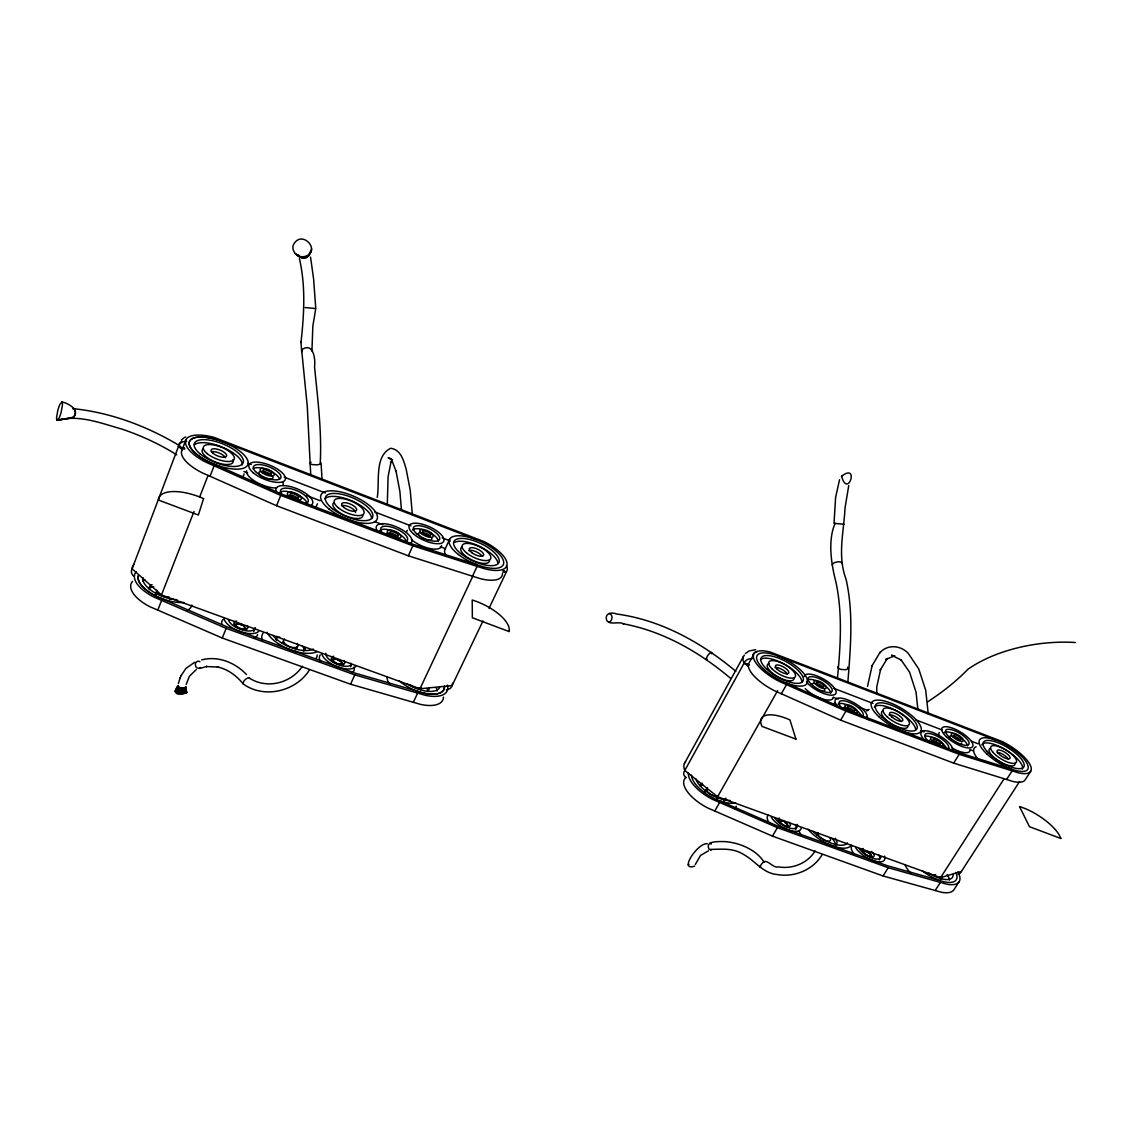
<?xml version="1.0" encoding="UTF-8"?>
<svg xmlns="http://www.w3.org/2000/svg" width="1132" height="1132" viewBox="0 0 1132 1132"><rect width="100%" height="100%" fill="white"/><g stroke="black" fill="none" stroke-linecap="round" stroke-linejoin="round"><path stroke-width="1.5" d="M837.553 677.205C840.538 645.481 842.675 613.162 835.841 581.664C831.001 563.34 827.761 539.992 835.161 523.182M847.854 682.214C850.528 648.042 853.698 613.289 846.099 579.372C837.185 555.685 843.878 532.21 844.996 508.169L848.731 485.6M300.985 342.529C304.084 314.555 305.824 286.453 299.428 258.648M377.225 497.344C379.956 482.685 374.041 456.111 390.809 448.23C401.068 449.899 403.6 460.554 406.119 468.973L410.223 490.241L412.345 514.635M867.508 686.445L872.149 665.559M175.262 690.86L175.885 690.463C183.695 677.148 167.112 697.001 182.309 693.803L182.747 687.945C186.525 688.369 185.492 684.167 185.775 689.699M306.149 257.728L306.39 256.228C320.186 249.917 303.121 231.013 294.603 242.842C287.273 251.785 305.47 265.114 310.041 253.342M180.766 693.732L181.728 687.888L182.747 687.945M308.371 255.959L311.611 249.04M711.603 653.872L711.759 653.192A3.92 1.203 -53.9 0 0 711.137 652.414L709.24 653.744A4.599 1.415 -53.9 0 0 707.217 656.404L706.227 658.824A3.92 1.203 -53.9 0 0 706.877 659.588L707.415 659.362M707.387 843.736C698.359 842.095 677.941 871.852 694.624 866.122M179.252 693.52L180.724 687.761L181.728 687.888M178.375 683.53L180.214 677.658M186.186 684.464L189.412 676.243L196.26 669.592M177.837 693.208L179.776 687.548L180.724 687.761M695.246 864.579L700.524 855.424L708.448 850.797M839.534 479.756L835.6 497.486L834.029 523.366L844.062 524.215M181.771 450.635L185.719 440.249M482.996 620.916L452.121 685.567L419.986 688.78L161.48 594.993L194.025 511.438M199.77 496.707L208.076 475.412M443.475 697.1A32.22 14.773 24.7 0 1 420.764 704.444L350.566 684.223L222.24 638.024L157.815 610.12L161.607 600.385L153.825 597.017A34.073 15.339 20.5 0 1 136.222 571.731M502.467 573.33A33.309 12.99 25.1 0 1 480.095 578.608L408.341 555.826L276.519 505.721L210.043 476.275L214.118 465.818L206.066 462.266A35.262 13.485 21.6 0 1 185.676 440.405A35.262 13.485 21.6 0 1 214.273 437.461L484.128 541.62A33.394 12.848 25.1 0 1 507.065 563.863A33.394 12.848 25.1 0 1 484.708 568.788L412.84 545.808L280.75 495.392L214.118 465.818M390.625 462.747L391.049 461.686L388.092 476.728L387.3 503.811M222.24 638.024L226.188 628.387L354.769 674.87L425.094 695.26A32.304 14.645 24.8 0 0 447.381 685.2M276.519 505.721L280.75 495.392M176.649 692.798L178.983 687.28L178.049 685.992M181.134 675.592L185.889 668.474L194.633 662.277M180.016 678.11L181.346 675.097M350.566 684.223L354.769 674.87M408.341 555.826L412.84 545.808M449.715 539.044L445.244 548.794A29.63 11.561 25.1 0 0 445.796 555.529M413.336 702.293L417.651 693.095M472.497 576.188L477.11 566.354M419.986 688.78L472.766 576.273M489.024 608.294L506.329 572.028A6.792 6.198 6.4 0 0 506.4 565.632M175.743 692.331L178.375 686.968M182.309 693.803L186.539 692.841L185.733 687.011M307.395 256.978L308.413 255.011M311.937 351.076L312.842 326.058L315.771 308.512L313.578 278.727L310.536 257.091M175.191 691.822L178.007 686.629M684.436 763.449L743.342 656.659M753.488 654.89L748.464 663.96A32.05 11.9 29.2 0 0 774.189 690.577L840.623 720.15L953.682 763.124L1012.857 781.448A31.71 10.924 31.6 0 0 1025.125 779.891L1030.658 771.345M764.072 862.216C756.657 849.877 739.012 842.307 724.027 841.571C718.919 841.684 704.543 840.468 709.156 849.41C721.848 849.368 732.871 847.486 744.375 854.915C755.539 861.311 763.124 873.225 776.991 874.512C794.254 877.64 813.3 869.928 822.2 854.547M685.624 761.765A30.988 13.315 29.6 0 0 684.789 770.453L717.589 796.758L777.656 690.619M685.907 777.458A31.059 13.556 29.7 0 0 707.84 808.007L714.787 811.021L719.655 802.461L777.429 827.662L888.224 867.72L946.578 884.149A30.819 12.367 32.6 0 0 957.856 871.965M781.335 693.746L786.514 684.619L845.929 711.108L959.172 754.337L1018.418 772.831A31.781 10.811 31.5 0 0 1030.078 764.765A31.781 10.811 31.5 0 0 1002.726 741.771L770.156 652.018A32.135 11.759 29.1 0 0 753.714 658.598A32.135 11.759 29.1 0 0 779.354 681.436L786.514 684.619M838.02 666.493L838.218 668.092A5.618 2.236 4.7 0 0 841.189 669.422L845.179 669.705A4.839 1.924 4.7 0 0 847.854 668.757L847.642 667.158M175.021 691.327L177.894 686.303M714.787 811.021L772.463 836.138L777.429 827.662M840.623 720.15L845.929 711.108M879.691 652.966C887.332 644.066 900.449 645.084 908.288 653.376L918.76 668.984L925.735 690.407L928.24 713.952M871.739 666.239L880.229 652.06M309.036 254.714L311.13 251.29M772.463 836.138L883.059 875.956L888.224 867.72M953.682 763.124L959.172 754.337M717.589 796.758L940.579 877.654L1004.112 778.745M883.059 875.956L935.173 890.502L940.395 882.394M1006.574 779.495L1012.135 770.85M958.238 874.428A6.212 5.108 -12.9 0 0 961.436 871.371L1019.621 781.476M959.115 881.701L953.908 889.738A30.748 12.48 32.6 0 1 941.357 892.242L935.173 890.502M815.097 850.939C807.739 863.277 792.301 869.362 778.349 866.871C773.029 868.668 766.93 858.028 762.869 862.556C762.133 863.15 757.959 868.697 760.647 866.56M309.418 670.059C295.877 691.369 264.336 699.137 243.38 684.068C236.616 675.861 228.607 669.564 217.344 666.847L218.037 667.031L206.165 666.536L206.958 666.451C203.265 667.045 195.779 671.276 195.327 664.668C195.058 662.277 197.874 660.069 199.925 661.739M302.485 666.21C290.655 683.714 266.091 689.515 248.644 677.629C246.04 678.45 242.998 680.884 243.04 683.799M841.854 563.566C842.265 560.17 831.596 562.123 832.303 565.236M745.351 653.574L749.228 650.9L755.709 649.74M711.49 849.75L710.599 850.33M181.389 439.952L184.007 437.886M688.129 865.018L688.935 864.523M200.633 667.569L199.26 668.46M311.059 462.224L310.083 463.059L310.791 475.27M72.83 408.624C110.54 412.402 147.528 426.297 179.988 445.951M184.799 437.362L185.69 436.98M894.761 655.782L885.592 659.517L887.332 658.414L880.201 670.172L880.597 669.493L876.748 686.94L876.776 693.916M940.579 877.654L961.436 871.385M297.079 255.266L301.65 256.936L306.39 256.228M735.842 671.318C701.798 642.778 661.215 619.94 616.629 614.011C612.171 612.016 605.21 613.006 606.327 619.091C608.011 626.194 618.794 620.831 623.576 623.845L622.968 623.732C663.295 631.189 699.732 652.244 730.734 678.464M608.931 622.246C612.653 621.44 613.233 614.237 609.285 613.431M61.92 401.987L60.01 404.138A9.806 1.939 -76 0 0 57.831 410.364L56.628 417.029A8.929 1.769 -76 0 0 57.124 420.269L72.406 417.708C81.334 411.142 68.868 403.176 61.92 401.987A8.943 1.769 -76 0 1 62.416 405.199L61.213 411.921A9.806 1.939 -76 0 1 59.02 418.175L57.124 420.269M201.694 659.899C217.938 655.555 235.286 662.588 246.493 674.559M176.691 454.852C159.754 444.084 141.359 435.763 122.412 429.24C101.498 423.41 79.481 414.397 57.633 420.17L72.957 417.736M502.962 572.141L506.329 572.028L503.514 570.868M315.46 308.512L305.215 307.564M709.821 843.184L711.264 844.104M893.657 655.909L891.549 655.202L901.511 660.211L900.817 659.489L909.604 672.252L916.043 692.19L917.811 708.873M390.554 458.573L388.078 457.724L391.714 460.031M939.249 880.328L887.332 865.697L777.118 825.836L719.641 800.749M1010.834 768.897L958.139 752.44L845.491 709.424L786.386 683.063M476.629 564.599L412.699 544.138L281.344 493.962L215.066 464.559A31.342 11.985 21.6 0 1 189.355 441.834A31.342 11.985 21.6 0 1 222.353 441.664L476.317 539.653M178.983 687.28L179.776 687.548M749.016 664.824L744.134 663.097A31.894 11.787 29.1 0 1 744.432 655.187M184.672 448.654L178.488 446.461L132.09 568.802A7.047 6.085 11 0 0 134.213 576.528M248.007 463.243L251.304 464.502M284.217 477.152L325.365 492.972M374.749 511.947L410.944 525.856M442.216 537.87L450.451 541.039M833.506 688.228L872.928 703.382M915.647 719.796L941.923 729.899M971.497 741.262L978.062 743.795M184.643 448.824L178.488 446.461A35.021 13.499 21.5 0 1 181.997 441.197M243.932 471.535L247.682 472.964M306.645 495.547L320.172 500.726M374.536 521.555L382.772 524.71M440.32 546.742L445.371 548.68M503.033 570.769L506.329 572.028M749.087 664.993L744.134 663.097L684.789 770.453A6.367 5.25 -16.2 0 0 686.303 777.642M833.237 697.227L838.189 699.123M859.641 707.344L867.89 710.5M920.684 730.72L923.981 731.979M970.195 749.681L973.492 750.941M777.726 655.937L996.57 740.37M157.815 610.12L150.032 606.78A33.988 15.466 20.4 0 1 132.543 581.409M719.655 802.461L712.679 799.433A31.13 13.443 29.7 0 1 688.412 773.085M161.607 600.385L226.188 628.387M210.043 476.275L202.02 472.737A35.163 13.641 21.5 0 1 184.106 447.748M299.258 256.384L301.805 257.813M295.268 253.667L300.489 257.134M72.363 417.722L71.896 417.368A4.74 2.137 -83.6 0 0 75.278 413.123A4.74 2.137 -83.6 0 0 72.731 408.652M301.65 256.936L303.263 258.153M748.252 666.224L744.134 663.097A6.58 5.561 -20.5 0 1 752.2 658.753M249.167 677.672L249.592 678.408M182.507 449.814L178.488 446.461A7.259 6.495 14.1 0 1 186.738 441.593M161.48 594.993L132.09 568.802A33.946 15.169 20.4 0 1 133.845 564.458M186.044 691.383L186.78 692.374M298.565 254.955L299.372 256.157M301.706 351.84L300.971 342.02M391.983 459.96L391.304 458.885L396.172 471.605L395.931 470.671L399.865 491.345L401.478 510.122M304.084 256.879L304.749 258.124M185.62 686.685L186.61 691.878M185.577 687.322L186.539 692.841M321.049 462.804L321.997 478.822M185.167 687.577L185.931 693.237M184.53 687.775L184.969 693.548M183.709 687.902L183.738 693.732M1075.4 642.509A103.21 53.558 -7.7 0 0 967.874 669.309A235.796 113.695 -13.2 0 1 927.83 701.727M452.446 683.289A32.12 14.461 24.8 0 1 452.121 685.567A6.594 5.83 7.9 0 1 446.291 689.756M351.656 664.456A14.136 6.481 23.4 0 1 336.529 664.102A14.136 6.481 23.4 0 1 325.903 653.306M344.156 660.805A7.216 3.325 23.4 0 1 341.609 664.583A7.216 3.325 23.4 0 1 332.652 660.706A7.216 3.325 23.4 0 1 333.657 656.277M353.92 667.045A18.678 8.631 23.4 0 1 351.415 673.158M321.049 662.178A18.678 8.631 23.4 0 1 320.285 654.862M355.703 666.507A18.706 8.589 23.4 0 1 337.944 666.96A18.706 8.589 23.4 0 1 321.884 654.239M351.033 663.281A14.122 6.495 23.4 0 1 350.623 666.734M331.237 659.432A7.216 3.325 23.4 0 1 335.539 659.333M337.294 659.857A7.216 3.325 23.4 0 1 343.449 664.725M332.709 661.753A4.429 2.038 23.4 0 1 332.921 661.258M340.973 664.739A4.429 2.038 23.4 0 1 340.774 665.234M170.423 598.828A8.009 3.651 20.4 0 1 169.489 599.451M156.343 595.022A8.009 3.651 20.4 0 1 157.136 591.428M142.759 581.169A25.3 11.476 20.4 0 1 144.938 579.994M177.059 599.748A25.357 11.405 20.5 0 1 152.877 591.583A25.357 11.405 20.5 0 1 143.014 577.645M191.789 605.054A30.239 13.754 20.4 0 1 186.709 610.629M183.95 602.465A30.323 13.641 20.5 0 1 152.452 594.201A30.323 13.641 20.5 0 1 138.288 576.047M149.113 588.654A15.961 7.259 20.4 0 1 153.754 586.8M169.177 597.116A8.009 3.637 20.4 0 1 160.73 595.107A8.009 3.637 20.4 0 1 156.768 590.197M149.353 589.531A15.975 7.245 20.4 0 1 152.098 584.65M296.782 647.15A7.811 3.608 22.6 0 1 295.848 649.74M282.293 643.259A7.811 3.608 22.6 0 1 283.439 641.731M262.383 640.344A29.489 13.598 22.6 0 1 263.148 633.071M317.215 655.004A29.489 13.598 22.6 0 1 316.097 658.371M317.243 651.523A29.559 13.485 22.6 0 1 290.089 649.655A29.559 13.485 22.6 0 1 266.982 632.279M313.366 649.032A24.72 11.278 22.6 0 1 292.721 648.183A24.72 11.278 22.6 0 1 272.939 635.406M305.414 647.914A15.579 7.16 22.6 0 1 303.22 650.999M276.463 640.146A15.579 7.16 22.6 0 1 276.816 636.311M275.656 639.056A15.565 7.174 22.6 0 1 279.745 637.019M302.527 646.273A15.565 7.174 22.6 0 1 304.225 650.645M297.235 643.4A7.811 3.594 22.6 0 1 295.24 647.575A7.811 3.594 22.6 0 1 285.802 644.391A7.811 3.594 22.6 0 1 284.542 639.127M420.453 687.591A7.599 3.481 24.7 0 1 420.552 689.572M389.62 684.223A28.668 13.145 24.7 0 1 386.988 677.304M427.132 688.879A15.14 6.934 24.7 0 1 427.726 691.001M439.612 687.563A24.027 10.896 24.8 0 1 407.166 683.841M428.971 688.369A15.14 6.919 24.8 0 1 427.302 691.539M444.494 686.176A28.739 13.032 24.8 0 1 428.745 694.001A28.739 13.032 24.8 0 1 399.341 680.969M436.174 687.761A23.984 10.966 24.8 0 1 437.122 691.114M421.076 687.732A7.599 3.467 24.8 0 1 409.996 684.775M255.436 627.722A14.433 6.608 21.7 0 1 242.135 629.93A14.433 6.608 21.7 0 1 228.395 619.742M247.314 625.671A7.372 3.382 21.7 0 1 244.271 629.321A7.372 3.382 21.7 0 1 235.131 625.373A7.372 3.382 21.7 0 1 236.63 621.043M257.601 634.543A19.074 8.787 21.7 0 1 254.261 638.024M221.844 624.029A19.074 8.787 21.7 0 1 222.976 619.586M258.704 631.331A19.102 8.745 21.7 0 1 239.843 631.472A19.102 8.745 21.7 0 1 223.995 618.737M254.375 628.218A14.419 6.622 21.7 0 1 253.625 631.585M234.154 624.256A7.358 3.396 21.7 0 1 238.725 624.227M240.536 624.765A7.358 3.396 21.7 0 1 242.29 625.515M243.875 626.449A7.358 3.396 21.7 0 1 246.606 629.633M235.498 626.534A4.514 2.08 21.7 0 1 235.767 626.067M243.96 629.024A4.514 2.08 21.7 0 1 243.72 630.085M444.48 686.869A28.71 13.018 24.8 0 1 417.284 691.185L354.74 673.031L226.853 626.774L162.626 598.913A30.281 13.626 20.5 0 1 138.401 575.367M386.196 533.78A7.457 2.929 24 0 1 388.106 533.101M379.871 530.583A14.589 5.745 24 0 1 395.054 531.884A14.589 5.745 24 0 1 406.303 542.285M378.201 532.097A19.329 7.584 24 0 1 394.743 526.196A19.329 7.584 24 0 1 409.374 543.997M382.121 532.592A14.603 5.731 24 0 1 394.615 528.12A14.603 5.731 24 0 1 405.652 541.577M389.309 533.809A4.585 1.797 24 0 1 393.526 533.993A4.585 1.797 24 0 1 397.502 536.95M194.421 444.791A26.22 10.075 21.6 0 1 222.65 447.282A26.22 10.075 21.6 0 1 242.206 464.87M211.316 451.824A8.306 3.184 21.6 0 1 219.353 453.083A8.306 3.184 21.6 0 1 225.424 457.752M244.088 473.841A31.286 12.141 21.5 0 1 242.63 476.657M232.937 459.776A16.555 6.353 21.6 0 1 216.481 462.394A16.555 6.353 21.6 0 1 203.01 448.923M324.997 498.858A25.555 9.947 23.3 0 1 351.203 500.613A25.555 9.947 23.3 0 1 371.621 518.442M341.51 505.735A8.094 3.141 23.3 0 1 350 507.235A8.094 3.141 23.3 0 1 355.505 512.471M316.649 509.103A30.493 11.985 23.3 0 1 317.512 503.825M362.905 515.301A16.131 6.283 23.3 0 1 345.755 515.852A16.131 6.283 23.3 0 1 333.459 502.933M468.761 550.676A7.867 3.042 25.1 0 1 475.765 551.581A7.867 3.042 25.1 0 1 482.076 556.279M454.823 542.242A24.819 9.594 25.1 0 1 479.784 546.501A24.819 9.594 25.1 0 1 497.868 562.986M489.519 559.972A15.678 6.056 25.1 0 1 472.157 560.114A15.678 6.056 25.1 0 1 462.309 546.855M412.501 529.974A14.291 5.547 24.4 0 1 424.316 530.13M428.844 532.054A14.291 5.547 24.4 0 1 438.381 541.464M441.551 545.468A18.904 7.358 24.4 0 1 430.443 548.638A18.904 7.358 24.4 0 1 411.383 539.582M406.586 532.082A18.904 7.358 24.4 0 1 407.322 530.3M421.67 533.71A7.301 2.816 24.4 0 0 433.032 536.695A7.301 2.816 24.4 0 0 424.896 529.847A7.301 2.816 24.4 0 0 421.67 533.71A4.486 1.74 24.4 0 1 425.292 533.13A4.486 1.74 24.4 0 1 429.764 536.214M431.731 538.11A7.301 2.83 24.4 0 1 426.806 539.978M425.052 539.412A7.301 2.83 24.4 0 1 421.684 537.714M420.297 536.695A7.301 2.83 24.4 0 1 420.524 532.45M272.387 476.204A7.556 2.915 22.2 0 1 267.081 478.765M265.228 478.157A7.556 2.915 22.2 0 1 259.157 473.898A7.556 2.915 22.2 0 1 261.478 471.379M252.988 468.747A14.787 5.702 22.2 0 1 267.308 469.752A14.787 5.702 22.2 0 1 279.576 478.949M276.576 488.019A19.555 7.57 22.2 0 1 256.172 482.006A19.555 7.57 22.2 0 1 246.663 470.77M282.943 482.6A19.555 7.57 22.2 0 1 283.127 484.751M262.171 472.865A4.641 1.783 22.2 0 1 265.765 471.903A4.641 1.783 22.2 0 1 270.746 475.157M286.028 496.354A7.613 2.986 22.6 0 1 287.302 495.236M300.136 500.91A7.613 2.986 22.6 0 1 300.221 501.773M280.029 492.434A14.9 5.858 22.6 0 1 293.131 492.859M294.348 493.297A14.9 5.858 22.6 0 1 306.998 504.363M276.151 491.118A19.739 7.726 22.6 0 1 295.947 488.331A19.739 7.726 22.6 0 1 311.781 504.731M281.712 494.245A14.914 5.844 22.6 0 1 295.579 490.17A14.914 5.844 22.6 0 1 305.866 503.471M289.353 496.637A4.684 1.84 22.6 0 1 292.905 495.59A4.684 1.84 22.6 0 1 297.971 498.915M955.804 872.475A27.38 10.995 32.6 0 1 948.517 882.422A27.38 10.995 32.6 0 1 922 870.607M735.644 802.885A27.692 11.957 29.7 0 1 708.052 795.046A27.692 11.957 29.7 0 1 691.553 775.179M881.149 856.528A13.329 5.533 31.9 0 1 872.022 858.042A13.329 5.533 31.9 0 1 859.089 848.533M871.428 851.462A6.806 2.83 31.9 0 1 873.267 856.811A6.806 2.83 31.9 0 1 865.032 853.825A6.806 2.83 31.9 0 1 863.207 848.491M854.363 854.349A17.617 7.344 32 0 1 852 845.547M884.531 856.089A17.631 7.316 31.9 0 1 874.795 861.098A17.631 7.316 31.9 0 1 855.721 847.854M878.559 854.717A13.315 5.533 31.9 0 1 879.394 859.924M861.664 850.995A6.792 2.83 32 0 1 867.72 852.481A6.792 2.83 32 0 1 872.503 857.264M863.192 852.877A4.174 1.74 32 0 1 864.211 852.495M869.928 855.806A4.174 1.74 32 0 1 870.168 857.433M718.028 796.532A7.316 3.198 29.7 0 1 716.995 798.753M705.137 792.216A7.316 3.198 29.7 0 1 705.066 791.254M705.42 790.504A7.316 3.198 29.7 0 1 707.358 789.825M729.942 800.395A23.164 10.004 29.7 0 1 709.424 793.532A23.164 10.004 29.7 0 1 695.925 779.014M736.224 806.182A27.635 12.056 29.7 0 1 734.951 809.083M726.008 798.145A14.603 6.353 29.7 0 1 723.773 800.649M699.958 785.665A14.603 6.353 29.7 0 1 702.264 783.217M700.878 785.693A14.589 6.367 29.7 0 1 703.17 785.325M724.409 798.668A14.589 6.367 29.7 0 1 724.607 800.607M718.325 796.404A7.33 3.184 29.7 0 1 709.198 793.348A7.33 3.184 29.7 0 1 707.528 787.66M816.568 834.992A7.301 3.099 31.4 0 1 818.294 834.242M801.329 835.26A27.564 11.674 31.4 0 1 799.065 830.945M851.236 845.264A27.635 11.575 31.3 0 1 832.119 845.746A27.635 11.575 31.3 0 1 808.007 829.19M847.373 842.845A23.107 9.679 31.3 0 1 832.713 843.694A23.107 9.679 31.3 0 1 812.974 831.341M835.402 838.331A14.56 6.155 31.4 0 1 835.246 845.236M831.949 838.345A14.56 6.169 31.4 0 1 835.586 845.01M829.77 837.51A7.301 3.085 31.4 0 1 829.176 841.118A7.301 3.085 31.4 0 1 822.356 839.095M820.813 838.005A7.301 3.085 31.4 0 1 817.955 832.685M910.623 873.069A27.352 11.108 32.6 0 1 905.218 865.287M940.013 876.918A14.447 5.858 32.6 0 1 940.593 878.927M953.073 874.442A22.923 9.212 32.6 0 1 928.778 873.112M942.093 876.592A14.447 5.844 32.6 0 1 940.706 879.309M947.13 874.527A22.895 9.268 32.6 0 1 949.423 880.116M935.612 874.512A7.245 2.929 32.6 0 1 932.839 875.234M797.253 824.407A13.372 5.702 30.8 0 1 789.146 827.987A13.372 5.702 30.8 0 1 774.812 817.955M789.018 822.242A6.82 2.915 30.8 0 1 788.664 826.53A6.82 2.915 30.8 0 1 780.486 822.978A6.82 2.915 30.8 0 1 779.453 818.082M769.944 823.813A17.673 7.584 30.8 0 1 768.203 815.153M801.23 828.086A17.702 7.556 30.8 0 1 788.297 829.869A17.702 7.556 30.8 0 1 771.317 817.233M795.103 824.436A13.358 5.717 30.8 0 1 795.527 829.558M777.939 820.643A6.82 2.929 30.8 0 1 781.844 821.082M784.957 822.653A6.82 2.929 30.8 0 1 788.834 826.954M779.396 822.511A4.188 1.797 30.8 0 1 780.5 822.157M786.245 825.483A4.188 1.797 30.8 0 1 786.358 827.096M929.231 741.955A7.004 2.49 31 0 1 929.881 740.13M925.438 741.021A18.183 6.424 31 0 1 932.768 732.475A18.183 6.424 31 0 1 952.224 751.238M924.83 736.224A13.725 4.868 31 0 1 937.324 739.875M941.216 742.493A13.725 4.868 31 0 1 946.791 748.662M930.73 743.299A13.74 4.853 31 0 1 925.948 733.748A13.74 4.853 31 0 1 940.961 738.46A13.74 4.853 31 0 1 948.46 748.875M932.216 740.823A4.302 1.528 31 0 1 935.881 741.389A4.302 1.528 31 0 1 939.503 744.516M760.35 659.673A23.885 8.773 29.2 0 1 784.25 664.102A23.885 8.773 29.2 0 1 801.881 682.256M774.996 667.569A7.57 2.773 29.2 0 1 781.844 669.352A7.57 2.773 29.2 0 1 787.264 674.233M794.041 678.478A15.084 5.547 29.2 0 1 776.58 676.101A15.084 5.547 29.2 0 1 769.293 663.437M874.371 707.104A23.829 8.49 30.5 0 1 896.983 711.066A23.829 8.49 30.5 0 1 915.661 729.532M888.96 714.957A7.542 2.688 30.5 0 1 895.497 716.613A7.542 2.688 30.5 0 1 901.143 721.579M868.315 719.669A28.442 10.245 30.5 0 1 866.787 716.995M866.702 710.938A28.442 10.245 30.5 0 1 869.164 709.354M907.935 725.796A15.041 5.363 30.5 0 1 891.549 723.815A15.041 5.363 30.5 0 1 883.13 710.783M997.136 752.356A7.485 2.561 31.6 0 1 1008.216 759.034M981.826 744.799A23.63 8.066 31.6 0 1 1005.725 749.865A23.63 8.066 31.6 0 1 1022.309 769.166M1014.965 763.194A14.914 5.094 31.6 0 1 999.683 761.539A14.914 5.094 31.6 0 1 990.316 748.365M977.779 758.794A28.215 9.721 31.6 0 1 976.124 746.78M944.286 732.744A13.499 4.698 31.1 0 1 952.592 733.182M958.663 736.253A13.499 4.698 31.1 0 1 967.506 745.875M970.011 749.908A17.857 6.226 31.1 0 1 951.715 747.728M939.277 736.21A17.857 6.226 31.1 0 1 939.305 732.546M961.719 742.946A6.891 2.405 31.1 0 1 958.747 743.823M957.29 743.37A6.891 2.405 31.1 0 1 955.719 742.663M951.432 739.691A6.891 2.405 31.1 0 1 951.404 735.8M953.144 736.338A4.231 1.472 31.1 0 1 959.568 739.578M824.648 689.614A6.948 2.533 29.6 0 1 819.78 690.662M818.167 689.94A6.948 2.533 29.6 0 1 813.045 685.921M812.535 684.973A6.948 2.533 29.6 0 1 813.498 683.303M807.215 680.091A13.598 4.953 29.6 0 1 816.313 680.785M825.313 685.893A13.598 4.953 29.6 0 1 830.633 693.392M804.215 676.512A18.013 6.523 29.6 0 1 826.36 680.799A18.013 6.523 29.6 0 1 832.204 695.175A18.013 6.523 29.6 0 1 806.394 681.86M833.265 697.524A17.985 6.566 29.6 0 1 822.398 698.939A17.985 6.566 29.6 0 1 805.206 688.61M815.663 683.912A4.259 1.542 29.6 0 1 819.511 684.563A4.259 1.542 29.6 0 1 822.964 687.605M843.467 709.212A7.033 2.575 30.1 0 1 845.406 707.387M837.991 704.217A13.782 5.037 30.1 0 1 847.047 704.797M856.16 709.962A13.782 5.037 30.1 0 1 861.452 716.075M838.204 707.118A18.254 6.636 30.1 0 1 848.476 700.17A18.254 6.636 30.1 0 1 866.546 718.537M832.982 704.033A18.225 6.679 30.1 0 1 834.836 703.156M842.067 708.236A13.782 5.023 30.1 0 1 842.25 700.68A13.782 5.023 30.1 0 1 858.65 707.967A13.782 5.023 30.1 0 1 861.424 716.839M847.019 707.896A4.33 1.571 30.1 0 1 853.627 711.236M753.134 657.211A24.494 8.971 29.1 0 1 757.096 651.692M841.571 476.247C847.995 499.17 859.641 462.224 841.571 476.247M203.59 498.618L198.355 515.018L158.466 500.061A37.427 15.438 21.1 0 1 203.59 498.618M301.636 349.887L307.281 406.459L310.154 463.512A6.028 1.825 -1.5 0 0 312.46 464.601L316.606 464.842A5.193 1.585 -1.5 0 0 320.172 464.092C322.04 432.565 317.668 398.945 314.555 366.867C315.658 358.264 313.026 341.666 301.636 349.887M509.06 631.543L472.355 617.775L472.214 600.002A35.29 14.631 25.4 0 1 509.06 631.543M795.938 739.125L762.048 726.419A34.031 13.301 29.9 0 1 789.952 719.924L795.938 739.125M1060.826 838.472L1029.441 826.7L1019.564 806.592A33.748 12.084 32.6 0 1 1060.826 838.472M334.464 662.008A4.429 2.038 23.4 0 0 341.51 663.564A4.429 2.038 23.4 0 0 336.77 659.178A4.429 2.038 23.4 0 0 334.464 662.008M237.112 626.732A4.528 2.08 21.7 0 0 244.427 628.387A4.528 2.08 21.7 0 0 239.8 624.001A4.528 2.08 21.7 0 0 237.112 626.732M389.097 534.403A7.457 2.929 24 0 0 400.77 537.431A7.457 2.929 24 0 0 392.578 530.441A7.457 2.929 24 0 0 389.097 534.403M391.049 534.276A4.585 1.797 24 0 0 398.223 536.129A4.585 1.797 24 0 0 393.2 531.842A4.585 1.797 24 0 0 391.049 534.276M200.279 454.031A26.234 10.032 21.6 0 0 242.163 464.191A26.234 10.032 21.6 0 0 213.863 440.999A26.234 10.032 21.6 0 0 200.279 454.031M212.972 453.267A8.306 3.184 21.6 0 0 226.259 456.536A8.306 3.184 21.6 0 0 217.386 449.192A8.306 3.184 21.6 0 0 212.972 453.267M196.657 454.3A31.371 11.999 21.6 0 0 246.719 466.384A31.371 11.999 21.6 0 0 212.788 438.65A31.371 11.999 21.6 0 0 196.657 454.3M207.114 453.592A16.57 6.339 21.6 0 0 233.588 460.059A16.57 6.339 21.6 0 0 215.816 445.414A16.57 6.339 21.6 0 0 207.114 453.592M332.299 508.608A25.569 9.905 23.4 0 0 372.088 517.989A25.569 9.905 23.4 0 0 342.883 494.557A25.569 9.905 23.4 0 0 332.299 508.608M343.803 507.419A8.094 3.141 23.4 0 0 356.439 510.447A8.094 3.141 23.4 0 0 347.269 503.018A8.094 3.141 23.4 0 0 343.803 507.419M329.016 508.99A30.578 11.858 23.4 0 0 376.574 520.154A30.578 11.858 23.4 0 0 341.553 492.137A30.578 11.858 23.4 0 0 329.016 508.99M338.496 507.928A16.145 6.254 23.4 0 0 363.655 513.928A16.145 6.254 23.4 0 0 345.288 499.127A16.145 6.254 23.4 0 0 338.496 507.928M471.662 552.558A7.867 3.028 25.1 0 0 483.562 555.359A7.867 3.028 25.1 0 0 474.181 547.945A7.867 3.028 25.1 0 0 471.662 552.558M461.375 554.057A24.847 9.565 25.1 0 0 498.83 562.717A24.847 9.565 25.1 0 0 469.016 539.356A24.847 9.565 25.1 0 0 461.375 554.057M466.908 553.208A15.678 6.042 25.1 0 0 490.595 558.755A15.678 6.042 25.1 0 0 471.846 543.983A15.678 6.042 25.1 0 0 466.908 553.208M458.446 554.524A29.715 11.433 25.1 0 0 503.216 564.826A29.715 11.433 25.1 0 0 467.474 536.893A29.715 11.433 25.1 0 0 458.446 554.524M417.043 534.049A14.306 5.519 24.4 0 0 439.244 539.837A14.306 5.519 24.4 0 0 423.255 526.422A14.306 5.519 24.4 0 0 417.043 534.049M413.987 534.304A18.933 7.301 24.4 0 0 443.348 541.917A18.933 7.301 24.4 0 0 422.151 524.173A18.933 7.301 24.4 0 0 413.987 534.304M423.552 533.596A4.486 1.726 24.4 0 0 430.528 535.422A4.486 1.726 24.4 0 0 425.533 531.219A4.486 1.726 24.4 0 0 423.552 533.596M261.718 472.313A7.556 2.901 22.2 0 0 273.817 475.553A7.556 2.901 22.2 0 0 266.02 468.747A7.556 2.901 22.2 0 0 261.718 472.313M256.483 472.469A14.801 5.688 22.2 0 0 280.156 478.751A14.801 5.688 22.2 0 0 264.831 465.45A14.801 5.688 22.2 0 0 256.483 472.469M253.03 472.596A19.584 7.528 22.2 0 0 284.358 480.874A19.584 7.528 22.2 0 0 264.011 463.271A19.584 7.528 22.2 0 0 253.03 472.596M263.827 472.27A4.641 1.783 22.2 0 0 271.27 474.251A4.641 1.783 22.2 0 0 266.487 470.077A4.641 1.783 22.2 0 0 263.827 472.27M288.971 496.141A7.627 2.986 22.6 0 0 301.112 499.339A7.627 2.986 22.6 0 0 293.146 492.392A7.627 2.986 22.6 0 0 288.971 496.141M291.065 496.071A4.684 1.825 22.6 0 0 298.537 498.038A4.684 1.825 22.6 0 0 293.641 493.764A4.684 1.825 22.6 0 0 291.065 496.071M864.905 853.726A4.174 1.74 31.9 0 0 871.088 855.962A4.174 1.74 31.9 0 0 866.787 851.363A4.174 1.74 31.9 0 0 864.905 853.726M780.91 823.304A4.188 1.797 30.8 0 0 787.249 825.596A4.188 1.797 30.8 0 0 783.118 821.011A4.188 1.797 30.8 0 0 780.91 823.304M763.562 668.984A28.597 10.457 29.1 0 0 806.493 684.181A28.597 10.457 29.1 0 0 776.156 655.343A28.597 10.457 29.1 0 0 763.562 668.984M987.047 754.124A28.243 9.608 31.5 0 0 1027.644 769.463A28.243 9.608 31.5 0 0 996.188 740.229A28.243 9.608 31.5 0 0 987.047 754.124M932.471 741.375A7.018 2.476 31 0 0 942.758 745.281A7.018 2.476 31 0 0 935.244 738.036A7.018 2.476 31 0 0 932.471 741.375M934.155 741.432A4.302 1.528 31 0 0 940.466 743.837A4.302 1.528 31 0 0 935.853 739.394A4.302 1.528 31 0 0 934.155 741.432M766.562 668.998A23.913 8.745 29.1 0 0 802.489 681.747A23.913 8.745 29.1 0 0 777.175 657.635A23.913 8.745 29.1 0 0 766.562 668.998M777.146 669.182A7.57 2.773 29.1 0 0 788.551 673.271A7.57 2.773 29.1 0 0 780.599 665.63A7.57 2.773 29.1 0 0 777.146 669.182M772.265 669.069A15.098 5.519 29.1 0 0 794.961 677.162A15.098 5.519 29.1 0 0 779.057 661.951A15.098 5.519 29.1 0 0 772.265 669.069M881.899 716.896A23.843 8.462 30.5 0 0 916.694 729.206A23.843 8.462 30.5 0 0 890.134 704.727A23.843 8.462 30.5 0 0 881.899 716.896M891.662 716.797A7.556 2.674 30.5 0 0 902.713 720.744A7.556 2.674 30.5 0 0 894.365 712.99A7.556 2.674 30.5 0 0 891.662 716.797M879.139 716.966A28.512 10.117 30.5 0 0 920.698 731.626A28.512 10.117 30.5 0 0 888.875 702.364A28.512 10.117 30.5 0 0 879.139 716.966M887.148 716.811A15.056 5.349 30.5 0 0 909.138 724.636A15.056 5.349 30.5 0 0 892.441 709.184A15.056 5.349 30.5 0 0 887.148 716.811M998.254 753.346A7.485 2.547 31.5 0 0 1009.518 758.765A7.485 2.547 31.5 0 0 1003.051 751.252A7.485 2.547 31.5 0 0 998.254 753.346M986.807 751.153A23.645 8.037 31.5 0 0 1022.323 768.147A23.645 8.037 31.5 0 0 1001.721 744.375A23.645 8.037 31.5 0 0 986.807 751.153M992.976 752.313A14.928 5.08 31.5 0 0 1015.404 763.081A14.928 5.08 31.5 0 0 1002.471 748.096A14.928 5.08 31.5 0 0 992.976 752.313M949.083 736.946A13.513 4.684 31.1 0 0 968.78 744.446A13.513 4.684 31.1 0 0 954.12 730.522A13.513 4.684 31.1 0 0 949.083 736.946M953.102 737.073A6.905 2.391 31.1 0 0 963.176 740.936A6.905 2.391 31.1 0 0 955.705 733.819A6.905 2.391 31.1 0 0 953.102 737.073M946.437 736.875A17.886 6.198 31.1 0 0 972.501 746.78A17.886 6.198 31.1 0 0 953.045 728.343A17.886 6.198 31.1 0 0 946.437 736.875M954.729 737.144A4.245 1.472 31.1 0 0 960.912 739.521A4.245 1.472 31.1 0 0 956.342 735.149A4.245 1.472 31.1 0 0 954.729 737.144M815.521 684.252A6.948 2.519 29.6 0 0 826.006 688.27A6.948 2.519 29.6 0 0 818.974 681.238A6.948 2.519 29.6 0 0 815.521 684.252M811.092 683.997A13.612 4.924 29.6 0 0 831.61 691.808A13.612 4.924 29.6 0 0 817.785 678.04A13.612 4.924 29.6 0 0 811.092 683.997M817.318 684.379A4.273 1.542 29.6 0 0 823.756 686.841A4.273 1.542 29.6 0 0 819.441 682.525A4.273 1.542 29.6 0 0 817.318 684.379M846.552 708.533A7.047 2.561 30.1 0 0 857.094 712.552A7.047 2.561 30.1 0 0 849.849 705.349A7.047 2.561 30.1 0 0 846.552 708.533M848.335 708.632A4.33 1.571 30.1 0 0 854.802 711.108A4.33 1.571 30.1 0 0 850.358 706.679A4.33 1.571 30.1 0 0 848.335 708.632"/></g></svg>
